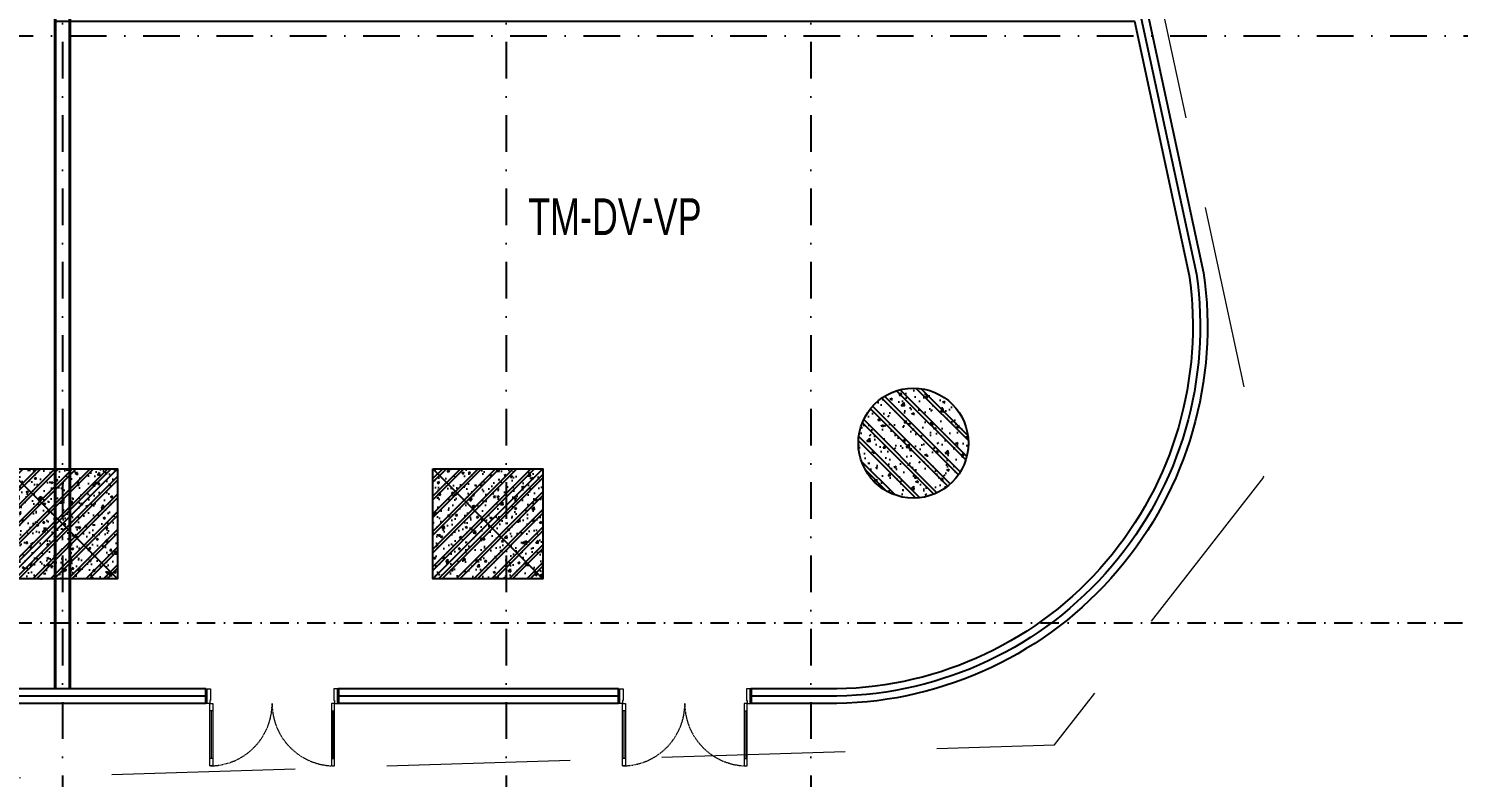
# Model space of a CAD drawing. Header units: millimetres. Extents: x -1534340 to 1713810, y -1348191 to 1114081.
# Drawn here: x 1549019 to 1568512, y -336659 to -326452 of the extents above; entities that cross this region are included whole.
import ezdxf

# ---------------------------------------------------------------- set-up
doc = ezdxf.new("R2010")
doc.units = ezdxf.units.MM
doc.header["$LTSCALE"] = 100
doc.set_wipeout_variables(frame=1)
for name, pattern in [('HIDDEN2', [0.1875, 0.125, -0.0625]), ('xref.asix of  podium$0$xref.asix of  podium$0$DASHDOT', [1, 0.5, -0.25, 0, -0.25]), ('Xref.Asix of Basement B2$0$HIDDEN', [0.375, 0.25, -0.125])]:
    doc.linetypes.add(name, pattern=pattern)
for name, color, linetype in [('A-GLAZ', 135, 'Continuous'), ('ccu12-Manh', 8, 'Continuous'), ('KT-Kich thuoc', 9, 'Continuous'), ('xref.asix of  podium$0$xref.asix of  podium$0$KC2-DIM', 251, 'Continuous'), ('xref.asix of  podium$0$xref.asix of  podium$0$KT-Kich thuoc', 9, 'Continuous'), ('xref.asix of  podium$0$xref.asix of  podium$0$KT-Luoi truc South Tower', 8, 'xref.asix of  podium$0$xref.asix of  podium$0$DASHDOT'), ('xref.asix of  podium$0$xref.asix of  podium$0$KT-Net cot vach', 6, 'Continuous'), ('Xref.Asix of Basement B2$0$KT-Net cot vach', 6, 'Continuous')]:
    doc.layers.add(name, color=color, linetype=linetype)
for name, color, linetype, lineweight in [('CUA', 37, 'Continuous', 13), ('KT-Chu viet', 255, 'Continuous', 20), ('KT-Net cat', 1, 'Continuous', 40)]:
    doc.layers.add(name, color=color, linetype=linetype, lineweight=lineweight)
doc.layers.add('Xref.Asix of Basement B2$0$KT-Chi gioi XD', color=7, linetype='Xref.Asix of Basement B2$0$HIDDEN', true_color=0x0066cc)
doc.styles.add('Xref_ST_MBDV Cot vach 30.7.2022$0$Arial', font='arial.ttf', dxfattribs={"width": 0.7})
pattern_1 = [(49.99999999999999, (550, -550), (286.9040730403014, -25.10085399303804), [30, -330]), (355, (550, -550), (-55.50053344520001, 300.8768534800047), [24, -264]), (100.4514, (573.908672, -552.091736), (231.4037526856086, 275.7758168243814), [25.496076, -280.4568448]), (46.18420000000001, (550, -470), (426.8964194502578, -66.20760573160723), [45, -495]), (96.6356, (585.574698, -475.5173228), (373.8650822194813, 389.6471483601767), [38.2441152, -420.6852]), (351.1842, (550, -470), (373.8647780534509, 389.6474403701299), [36, -396]), (21, (590, -490), (238.7628208473847, -161.0475562661355), [30, -330]), (326.0000000000001, (590, -490), (97.32613276863269, 290.0600180187412), [24, -264]), (71.4514, (609.8968932, -503.4206424), (336.089051432596, 129.012198683981), [25.496076, -280.4568448]), (37.50000000000001, (550, -550), (4.863942126916267, 133.1575415325246), [0, -260.8, 0, -268, 0, -265]), (7.499999999999999, (550, -550), (105.2278149768594, 157.7646847529441), [0, -152.8, 0, -254.8, 0, -101]), (327.5, (460.8, -550), (213.5289744689636, -9.021948693751902), [0, -100, 0, -312, 0, -414]), (317.5, (420.8, -550), (233.2744677369545, 40.04199293292709), [0, -130, 0, -207.2, 0, -294]), (45, (550, -550), (-120.2081528017131, 120.2081528017131), []), (45, (550, -501), (-120.2081528017131, 120.2081528017131), [])]

# ---------------------------------------------------------------- blocks, each defined once
blk = doc.blocks.new('*U2910')
h = blk.add_hatch()
h.set_pattern_fill('VATLIEU04', color=250, scale=40, style=0, pattern_type=2)
h.set_pattern_definition(pattern_1)
h.paths.add_polyline_path([(-475, 475), (1025, 475), (1025, -1025), (-475, -1025)])
at = {"color": 6, "ltscale": 0.25}
blk.add_lwpolyline([(-475, 475), (1025, 475), (1025, -1025), (-475, -1025)], close=True, dxfattribs=at)
at = {"layer": 'Defpoints', "linetype": 'ByBlock', "ltscale": 30}
for p, q in [((1025, 475), (-475, -1025)), ((-475, 475), (1025, -1025))]:
    blk.add_line(p, q, dxfattribs=at)
blk = doc.blocks.new('*U2908')
h = blk.add_hatch()
h.set_pattern_fill('VATLIEU04', color=250, scale=40, style=0, pattern_type=2)
h.set_pattern_definition(pattern_1)
h.paths.add_polyline_path([(-475, 475), (1025, 475), (1025, -1025), (-475, -1025)])
at = {"color": 6, "ltscale": 0.25}
blk.add_lwpolyline([(-475, 475), (1025, 475), (1025, -1025), (-475, -1025)], close=True, dxfattribs=at)
at = {"layer": 'Defpoints', "linetype": 'ByBlock', "ltscale": 30}
for p, q in [((1025, 475), (-475, -1025)), ((-475, 475), (1025, -1025))]:
    blk.add_line(p, q, dxfattribs=at)
blk = doc.blocks.new('xref.asix of  podium$0$xref.asix of  podium$0$C1500')
at = {"layer": 'xref.asix of  podium$0$xref.asix of  podium$0$KT-Net cot vach'}
h = blk.add_hatch(dxfattribs=at)
h.set_pattern_fill('1BETONG2-BOP', color=250, scale=50, style=0, pattern_type=2)
h.set_pattern_definition([(49.99999999999999, (103512.2201552597, -41871.032165007), (358.6300913003767, -31.37606749129755), [37.5, -412.5]), (355, (103512.2201552597, -41871.032165007), (-69.3756668065, 376.0960668500059), [30, -330]), (100.4514, (103542.1059952597, -41873.64683500701), (289.2546908570108, 344.7197710304768), [31.870095, -350.571056]), (46.18420000000001, (103512.2201552597, -41771.032165007), (533.6205243128222, -82.75950716450905), [56.25, -618.75]), (96.6356, (103556.6885277597, -41777.928818507), (467.3313527743517, 487.0589354502209), [47.805144, -525.8565]), (351.1842, (103512.2201552597, -41771.032165007), (467.3309725668136, 487.0593004626623), [45, -495]), (21, (103562.2201552597, -41796.032165007), (298.4535260592309, -201.3094453326694), [37.5, -412.5]), (226, (103562.2201552597, -41796.032165007), (335.9410612363429, -182.7699045802956), [29.99999999999999, -329.9999999999999]), (71.4514, (103587.0912717597, -41812.807968007), (420.111314290745, 161.2652483549762), [31.870095, -350.571056]), (67.5, (103512.2201552597, -41871.032165007), (-77.95809165226936, 147.1872309201324), [0, -326, 0, -335, 0, -331.25]), (4.500000000000002, (103512.2201552597, -41871.032165007), (141.6754619393668, 190.0515942692064), [0, -191, 0, -318.5, 0, -126.25]), (327.5, (103400.7201552597, -41871.032165007), (266.9112180862045, -11.27743586718988), [0, -125, 0, -390, 0, -517.5]), (317.5, (103350.7201552597, -41871.032165007), (291.5930846711931, 50.05249116615887), [0, -162.5, 0, -259, 0, -367.5]), (315, (103512.2201552597, -41871.032165007), (150.2601910021414, 150.2601910021414), []), (315, (103512.2201552597, -41809.782165007), (150.2601910021414, 150.2601910021414), [])])
h.paths.add_polyline_path([(-2387.629219849594, 22.25616056041326, 1), (-887.6292198495939, 22.25616056041326, 1)])
at = {"color": 6, "ltscale": 0.25}
blk.add_circle((-1637.629219849594, 22.25616056041326, 0.1041688098932346), 749.9999999999657, dxfattribs=at)
blk = doc.blocks.new('xref.asix of  podium$0$xref.asix of  podium$0$MBCot-PN-flat-22')
at = {"layer": 'xref.asix of  podium$0$xref.asix of  podium$0$KC2-DIM'}
blk.add_blockref('xref.asix of  podium$0$xref.asix of  podium$0$C1500', (103274.4338641725, -32148.87277251796, -0.1041688098932346), dxfattribs=at)
blk = doc.blocks.new('xref.asix of  podium$0$xref.asix of  podium$0$Asix South Tower')
at = {"layer": 'xref.asix of  podium$0$xref.asix of  podium$0$KT-Luoi truc South Tower', "ltscale": 10}
for p, q in [((-16523.04987985641, 33491.90586446482), (-16523.04987985641, -4459.122004229692)), ((-10473.04987985641, 33491.90586446482), (-10473.04987985641, -4459.122004229692)), ((-6323.049879856408, 33491.90586446482), (-6323.049879856408, -4459.122004229692)), ((-49426.19052040949, 15570.41457926971), (10118.78413107246, 15570.41464694741))]:
    blk.add_line(p, q, dxfattribs=at)
at = {"layer": 'xref.asix of  podium$0$xref.asix of  podium$0$KT-Luoi truc South Tower', "ltscale": 5}
blk.add_line((-52698.14931293763, 7570.414579271805), (10118.78413107805, 7570.414646945312), dxfattribs=at)
blk = doc.blocks.new('*U229')
for p, q in [((-750.0000006001499, -89.99999376962445), (-750.0000002678631, -49.99999376962445)), ((-100.0000005815018, -69.99999916928329), (-750.0000004340067, -69.99999376962447)), ((-100.0000007476451, -89.99999916928329), (-100.0000004153583, -49.99999916928324)), ((-750.0000140577612, -1709.999993474634), (-750.0000143900478, -1749.999993474634)), ((-100.0000143713997, -1729.999998874293), (-750.0000142239046, -1729.999993474634)), ((-100.000014205256, -1709.999998874293), (-100.000014537543, -1749.999998874293))]:
    blk.add_line(p, q)
for points in [[(200.0743172259394, -1.662050658534054e-06), (200.0743167275093, -60.00000166205076), (39.99999950156996, -60.00000033228665), (39.99999958464161, -50.00000033228666), (-4.153583654832593e-07, -50.00000000000004), (0, 0)], [(-4.153583654832593e-07, -50.00000000000004), (-7.476450480173313e-07, -89.99999999999991), (-850.0000006001497, -89.99999293890771), (-850.0000002678632, -49.99999293890765)], [(-1.453754297586763e-05, -1749.99999970501), (-1.420525627215952e-05, -1709.99999970501), (-850.0000140577612, -1709.999992643918), (-850.0000143900479, -1749.999992643918)], [(200.0743022730383, -1800.000001367061), (200.0743027714681, -1740.000001367061), (39.99998554552879, -1740.000000037296), (39.99998546245713, -1750.000000037296), (-1.453754297586763e-05, -1749.99999970501), (-1.4952901284504e-05, -1799.99999970501)]]:
    blk.add_lwpolyline(points, close=True)
at = {"linetype": 'HIDDEN2'}
for centre, radius, start, end in [((-4.149984540215146e-07, -49.99999999977504), 849.9999998530717, 180.0000387917871, 269.9999995240346), ((-1.45360581755849e-05, -1749.999999706382), 849.9999998541881, 89.99999952403472, 179.9999602562852)]:
    blk.add_arc(centre, radius, start, end, dxfattribs=at)
blk = doc.blocks.new('KHHFG')
blk.add_wipeout([(-79.69310521042735, 1884.3051469641268), (238.38225596414281, 1884.1721134116024), (264.0597370685214, 84.12191911410127), (-70.30110177054587, 84.28075590259641)]).dxf.layer = 'KT-Kich thuoc'
at = {"layer": 'KT-Net cat'}
for p, q in [((199.9999999995925, 1884.172113411594), (-4.074536263942719e-10, 1884.172113411594)), ((199.9999999999418, 84.17211341165239), (0, 84.17211341159418))]:
    blk.add_line(p, q, dxfattribs=at)
at = {"layer": 'CUA', "xscale": -1, "rotation": 359.999999524041}
blk.add_blockref('*U229', (199.9999999997672, 1884.175758171012), dxfattribs=at)
blk = doc.blocks.new('312')
at = {"layer": 'A-GLAZ', "elevation": -0.0003900927901394197}
for points in [[(1549381.671782451, -324451.9051583611), (1549381.671782451, -326351.9051569352), (1564094.889190754, -326351.9051569353), (1564841.607296713, -329815.5613203601, -0.4508459645649955), (1560035.895455955, -335451.9048447938), (1514900.386795966, -335451.9048447938, -0.3269245432215398), (1510225.339864169, -332020.3248463987), (1505717.224980614, -318992.9209985397, 0.4276918106004188), (1489946.169812741, -312619.6470241706), (1483985.984335237, -314675.9625780935)], [(1549481.671782451, -324551.9051583385), (1549481.671782451, -326251.9051569352), (1564175.628011929, -326251.9051569353), (1564940.108642664, -329797.9528921274, -0.4511126140275254), (1560036.774223511, -335551.9048447938), (1514900.324496042, -335551.9048447938, -0.3268516886257801), (1510130.390886214, -332051.7344377858), (1505623.465760334, -319027.7687129787, 0.4277510049414529), (1489983.146421403, -312712.6740344323), (1484018.61892988, -314770.4876207563)], [(1549581.671782451, -324651.9051583159), (1549581.671782451, -326151.9051569352), (1564256.366833104, -326151.9051569353), (1565038.602605558, -329780.3102175434, -0.4513714951595503), (1560037.644318549, -335651.9048447938), (1514900.262814992, -335651.9048447938, -0.3267809868965265), (1510035.446352423, -332083.1568717702), (1505529.709731905, -319062.6256511278, 0.427810969143063), (1490020.141813903, -312805.6945641076), (1484051.253524524, -314865.012663419)]]:
    blk.add_lwpolyline(points, format="xyb", dxfattribs=at)
at = {"layer": 'KT-Net cat'}
for p, q in [((1549381.670747502, -324651.9059403596, 1.677643225341081e-09), (1549381.670747502, -335451.9048447938, 1.683675365723605e-09)), ((1549581.670747502, -324651.9059403596, 1.677643225341081e-09), (1549581.670747502, -335451.9048447938, 1.683675365723605e-09))]:
    blk.add_line(p, q, dxfattribs=at)
at = {"layer": 'Xref.Asix of Basement B2$0$KT-Chi gioi XD', "lineweight": 13, "ltscale": 100, "elevation": 5.81698447265444e-10, "flags": 128}
blk.add_lwpolyline([(1536926.640264262, -198350.2424992273), (1532230.491302837, -180477.3544005106), (1529880.439225305, -179665.453135843), (1520946.555464734, -186436.7923930833), (1497442.727665294, -204368.8174399087), (1473775.210144748, -221476.816780443, 0.6848770391189095), (1504207.768946995, -335272.7658475587), (1524578.328159441, -337428.6246088693), (1563007.448297967, -336214.0549381921), (1565857.79611658, -332567.4481481264)], format="xyb", close=True, dxfattribs=at)
at = {"layer": 'xref.asix of  podium$0$xref.asix of  podium$0$KC2-DIM'}
blk.add_blockref('xref.asix of  podium$0$xref.asix of  podium$0$MBCot-PN-flat-22', (1459444.866092697, -299975.2893285389), dxfattribs=at)
at = {"layer": 'xref.asix of  podium$0$xref.asix of  podium$0$KT-Kich thuoc'}
blk.add_blockref('xref.asix of  podium$0$xref.asix of  podium$0$Asix South Tower', (1566004.720627273, -342122.3205197669), dxfattribs=at)
at = {"layer": 'Xref.Asix of Basement B2$0$KT-Net cot vach'}
for name, p in [('*U2908', (1549206.671498195, -332926.9061555796)), ('*U2910', (1555006.671498195, -332926.9061555826))]:
    blk.add_blockref(name, p, dxfattribs=at)
at = {"layer": 'KT-Chu viet', "insert": (1557011.944402971, -328764.9971855361), "char_height": 500, "width": 5339.45268739584, "attachment_point": 2, "style": 'Xref_ST_MBDV Cot vach 30.7.2022$0$Arial'}
blk.add_mtext('TM-DV-VP', dxfattribs=at)
at = {"layer": 'KT-Kich thuoc', "xscale": -1, "rotation": 90.00236558601485}
for p in [(1553322.497539346, -335451.9013695569, -0.0003900927901394197), (1558949.465555102, -335451.9013695569, -0.0003900927901394197)]:
    blk.add_blockref('KHHFG', p, dxfattribs=at)

msp = doc.modelspace()

# ---------------------------------------------------------------- block references
at = {"layer": 'ccu12-Manh'}
msp.add_blockref('312', (0, 0), dxfattribs=at)

doc.saveas('drawing.dxf')
